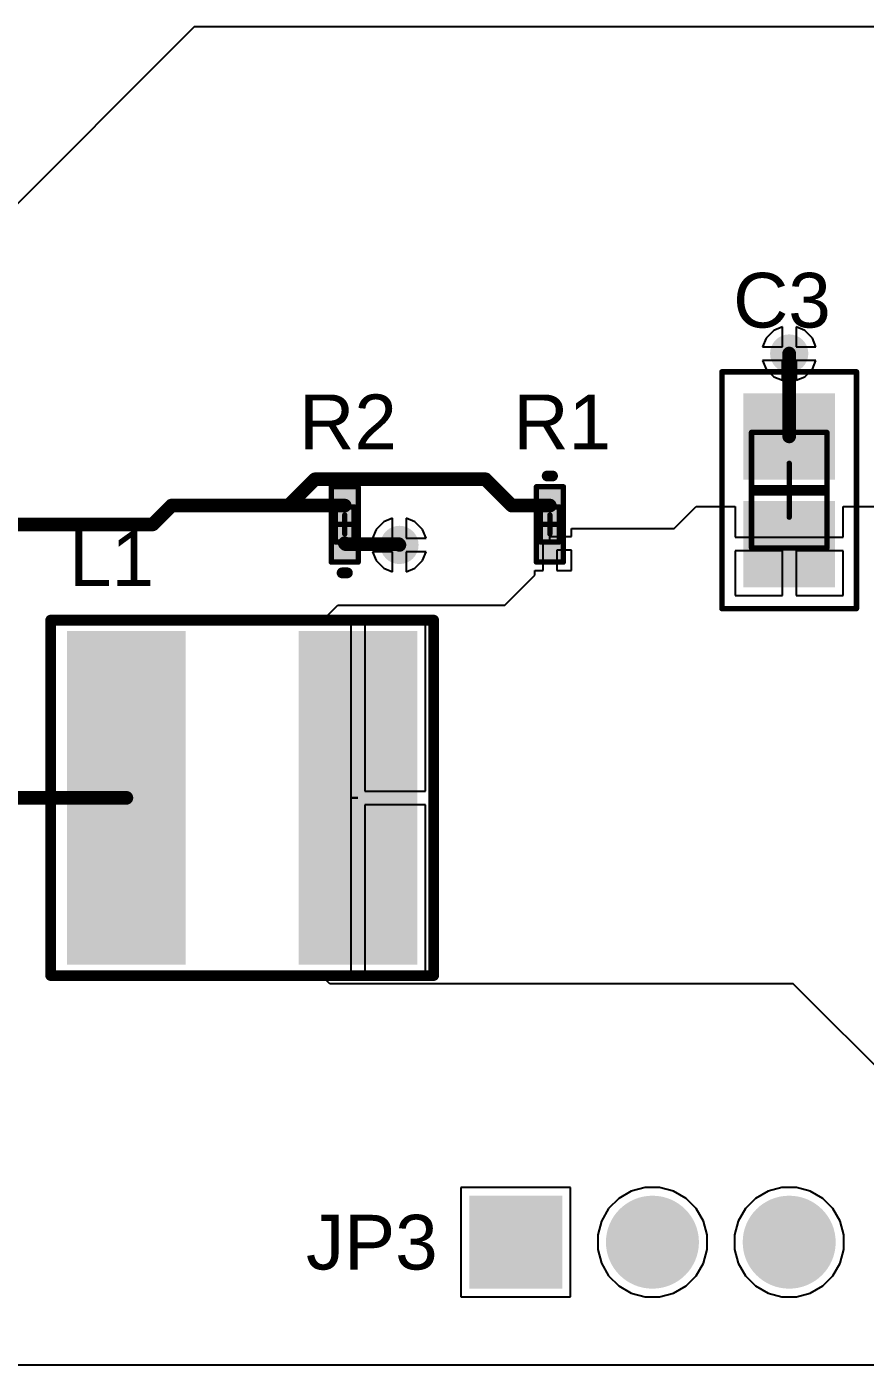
# Model space of a CAD drawing. Header units: inches. Extents: x 0 to 2.69, y 0 to 2.09.
# Drawn here: x 0.742 to 1.356, y 0.01 to 0.989 of the extents above; entities that cross this region are included whole.
import ezdxf

# ---------------------------------------------------------------- set-up
doc = ezdxf.new("R2010")
doc.units = ezdxf.units.IN
doc.header["$MEASUREMENT"] = 0
doc.styles.add('Arial', font='', dxfattribs={"height": 0.2})
doc.styles.get('Arial').set_extended_font_data('Arial')

# ---------------------------------------------------------------- blocks, each defined once
blk = doc.blocks.new('0603_2')
for color, points in [(216, [(-0.02762, -0.00991), (-0.02762, 0.00991), (0.00006, 0.00991), (0.00006, -0.00991)]), (216, [(-0.00006, -0.00991), (-0.00006, 0.00991), (0.02762, 0.00991), (0.02762, -0.00991)]), (8, [(-0.02362, -0.00591), (-0.02362, 0.00591), (-0.00394, 0.00591), (-0.00394, -0.00591)]), (1, [(-0.02362, -0.00591), (-0.02362, 0.00591), (-0.00394, 0.00591), (-0.00394, -0.00591)]), (8, [(0.00394, -0.00591), (0.00394, 0.00591), (0.02362, 0.00591), (0.02362, -0.00591)]), (1, [(0.00394, -0.00591), (0.00394, 0.00591), (0.02362, 0.00591), (0.02362, -0.00591)])]:
    blk.add_hatch(color=color).paths.add_polyline_path(points)
for points in [[(-0.02756, 0.00984, 0.00394, 0.00394, 0), (0.02756, 0.00984, 0.00394, 0.00394, 0)], [(-0.02756, 0.00984, 0.00394, 0.00394, 0), (-0.02756, -0.00984, 0.00394, 0.00394, 0)], [(0.02756, 0.00984, 0.00394, 0.00394, 0), (0.02756, -0.00984, 0.00394, 0.00394, 0)], [(-0.03543, 0.00197, 0.00787, 0.00787, 0), (-0.03543, -0.00197, 0.00787, 0.00787, 0)], [(-0.0128, 0.00689, 0.00394, 0.00394, 0), (0.0128, 0.00689, 0.00394, 0.00394, 0)], [(-0.0128, 0.00689, 0.00394, 0.00394, 0), (-0.0128, -0.00689, 0.00394, 0.00394, 0)], [(-0.00689, 0, 0.00394, 0.00394, 0), (0.00689, 0, 0.00394, 0.00394, 0)], [(0, 0.00689, 0.00394, 0.00394, 0), (0, -0.00689, 0.00394, 0.00394, 0)], [(0.0128, 0.00689, 0.00394, 0.00394, 0), (0.0128, -0.00689, 0.00394, 0.00394, 0)], [(-0.02756, -0.00984, 0.00394, 0.00394, 0), (0.02756, -0.00984, 0.00394, 0.00394, 0)], [(-0.0128, -0.00689, 0.00394, 0.00394, 0), (0.0128, -0.00689, 0.00394, 0.00394, 0)]]:
    blk.add_lwpolyline(points, format="xyseb")
for points in [[(-0.02854, 0.00984, 0.00197, 0.00197, 1), (-0.02657, 0.00984, 0.00197, 0.00197, 1)], [(-0.02854, 0.00984, 0.00197, 0.00197, 1), (-0.02657, 0.00984, 0.00197, 0.00197, 1)], [(0.02657, 0.00984, 0.00197, 0.00197, 1), (0.02854, 0.00984, 0.00197, 0.00197, 1)], [(0.02657, 0.00984, 0.00197, 0.00197, 1), (0.02854, 0.00984, 0.00197, 0.00197, 1)], [(-0.0374, 0.00197, 0.00394, 0.00394, 1), (-0.03346, 0.00197, 0.00394, 0.00394, 1)], [(-0.0374, -0.00197, 0.00394, 0.00394, 1), (-0.03346, -0.00197, 0.00394, 0.00394, 1)], [(-0.01378, 0.00689, 0.00197, 0.00197, 1), (-0.01181, 0.00689, 0.00197, 0.00197, 1)], [(-0.01378, 0.00689, 0.00197, 0.00197, 1), (-0.01181, 0.00689, 0.00197, 0.00197, 1)], [(-0.00787, 0, 0.00197, 0.00197, 1), (-0.00591, 0, 0.00197, 0.00197, 1)], [(-0.00098, 0.00689, 0.00197, 0.00197, 1), (0.00098, 0.00689, 0.00197, 0.00197, 1)], [(0.00591, 0, 0.00197, 0.00197, 1), (0.00787, 0, 0.00197, 0.00197, 1)], [(0.01181, 0.00689, 0.00197, 0.00197, 1), (0.01378, 0.00689, 0.00197, 0.00197, 1)], [(0.01181, 0.00689, 0.00197, 0.00197, 1), (0.01378, 0.00689, 0.00197, 0.00197, 1)], [(-0.02854, -0.00984, 0.00197, 0.00197, 1), (-0.02657, -0.00984, 0.00197, 0.00197, 1)], [(-0.02854, -0.00984, 0.00197, 0.00197, 1), (-0.02657, -0.00984, 0.00197, 0.00197, 1)], [(-0.01378, -0.00689, 0.00197, 0.00197, 1), (-0.01181, -0.00689, 0.00197, 0.00197, 1)], [(-0.01378, -0.00689, 0.00197, 0.00197, 1), (-0.01181, -0.00689, 0.00197, 0.00197, 1)], [(-0.00098, -0.00689, 0.00197, 0.00197, 1), (0.00098, -0.00689, 0.00197, 0.00197, 1)], [(0.01181, -0.00689, 0.00197, 0.00197, 1), (0.01378, -0.00689, 0.00197, 0.00197, 1)], [(0.01181, -0.00689, 0.00197, 0.00197, 1), (0.01378, -0.00689, 0.00197, 0.00197, 1)], [(0.02657, -0.00984, 0.00197, 0.00197, 1), (0.02854, -0.00984, 0.00197, 0.00197, 1)], [(0.02657, -0.00984, 0.00197, 0.00197, 1), (0.02854, -0.00984, 0.00197, 0.00197, 1)]]:
    blk.add_lwpolyline(points, format="xyseb", close=True)
blk = doc.blocks.new('0603_3')
for color, points in [(216, [(-0.02762, -0.00991), (-0.02762, 0.00991), (0.00006, 0.00991), (0.00006, -0.00991)]), (216, [(-0.00006, -0.00991), (-0.00006, 0.00991), (0.02762, 0.00991), (0.02762, -0.00991)]), (8, [(-0.02362, -0.00591), (-0.02362, 0.00591), (-0.00394, 0.00591), (-0.00394, -0.00591)]), (1, [(-0.02362, -0.00591), (-0.02362, 0.00591), (-0.00394, 0.00591), (-0.00394, -0.00591)]), (8, [(0.00394, -0.00591), (0.00394, 0.00591), (0.02362, 0.00591), (0.02362, -0.00591)]), (1, [(0.00394, -0.00591), (0.00394, 0.00591), (0.02362, 0.00591), (0.02362, -0.00591)])]:
    blk.add_hatch(color=color).paths.add_polyline_path(points)
for points in [[(0.02756, 0.00984, 0.00394, 0.00394, 0), (-0.02756, 0.00984, 0.00394, 0.00394, 0)], [(-0.02756, -0.00984, 0.00394, 0.00394, 0), (-0.02756, 0.00984, 0.00394, 0.00394, 0)], [(0.02756, -0.00984, 0.00394, 0.00394, 0), (0.02756, 0.00984, 0.00394, 0.00394, 0)], [(-0.03543, -0.00197, 0.00787, 0.00787, 0), (-0.03543, 0.00197, 0.00787, 0.00787, 0)], [(0.0128, 0.00689, 0.00394, 0.00394, 0), (-0.0128, 0.00689, 0.00394, 0.00394, 0)], [(-0.0128, -0.00689, 0.00394, 0.00394, 0), (-0.0128, 0.00689, 0.00394, 0.00394, 0)], [(0.00689, 0, 0.00394, 0.00394, 0), (-0.00689, 0, 0.00394, 0.00394, 0)], [(0, -0.00689, 0.00394, 0.00394, 0), (0, 0.00689, 0.00394, 0.00394, 0)], [(0.0128, -0.00689, 0.00394, 0.00394, 0), (0.0128, 0.00689, 0.00394, 0.00394, 0)], [(0.02756, -0.00984, 0.00394, 0.00394, 0), (-0.02756, -0.00984, 0.00394, 0.00394, 0)], [(0.0128, -0.00689, 0.00394, 0.00394, 0), (-0.0128, -0.00689, 0.00394, 0.00394, 0)]]:
    blk.add_lwpolyline(points, format="xyseb")
for points in [[(-0.02854, 0.00984, 0.00197, 0.00197, 1), (-0.02657, 0.00984, 0.00197, 0.00197, 1)], [(-0.02854, 0.00984, 0.00197, 0.00197, 1), (-0.02657, 0.00984, 0.00197, 0.00197, 1)], [(0.02657, 0.00984, 0.00197, 0.00197, 1), (0.02854, 0.00984, 0.00197, 0.00197, 1)], [(0.02657, 0.00984, 0.00197, 0.00197, 1), (0.02854, 0.00984, 0.00197, 0.00197, 1)], [(-0.0374, 0.00197, 0.00394, 0.00394, 1), (-0.03346, 0.00197, 0.00394, 0.00394, 1)], [(-0.0374, -0.00197, 0.00394, 0.00394, 1), (-0.03346, -0.00197, 0.00394, 0.00394, 1)], [(-0.01378, 0.00689, 0.00197, 0.00197, 1), (-0.01181, 0.00689, 0.00197, 0.00197, 1)], [(-0.01378, 0.00689, 0.00197, 0.00197, 1), (-0.01181, 0.00689, 0.00197, 0.00197, 1)], [(-0.00787, 0, 0.00197, 0.00197, 1), (-0.00591, 0, 0.00197, 0.00197, 1)], [(-0.00098, 0.00689, 0.00197, 0.00197, 1), (0.00098, 0.00689, 0.00197, 0.00197, 1)], [(0.00591, 0, 0.00197, 0.00197, 1), (0.00787, 0, 0.00197, 0.00197, 1)], [(0.01181, 0.00689, 0.00197, 0.00197, 1), (0.01378, 0.00689, 0.00197, 0.00197, 1)], [(0.01181, 0.00689, 0.00197, 0.00197, 1), (0.01378, 0.00689, 0.00197, 0.00197, 1)], [(-0.02854, -0.00984, 0.00197, 0.00197, 1), (-0.02657, -0.00984, 0.00197, 0.00197, 1)], [(-0.02854, -0.00984, 0.00197, 0.00197, 1), (-0.02657, -0.00984, 0.00197, 0.00197, 1)], [(-0.01378, -0.00689, 0.00197, 0.00197, 1), (-0.01181, -0.00689, 0.00197, 0.00197, 1)], [(-0.01378, -0.00689, 0.00197, 0.00197, 1), (-0.01181, -0.00689, 0.00197, 0.00197, 1)], [(-0.00098, -0.00689, 0.00197, 0.00197, 1), (0.00098, -0.00689, 0.00197, 0.00197, 1)], [(0.01181, -0.00689, 0.00197, 0.00197, 1), (0.01378, -0.00689, 0.00197, 0.00197, 1)], [(0.01181, -0.00689, 0.00197, 0.00197, 1), (0.01378, -0.00689, 0.00197, 0.00197, 1)], [(0.02657, -0.00984, 0.00197, 0.00197, 1), (0.02854, -0.00984, 0.00197, 0.00197, 1)], [(0.02657, -0.00984, 0.00197, 0.00197, 1), (0.02854, -0.00984, 0.00197, 0.00197, 1)]]:
    blk.add_lwpolyline(points, format="xyseb", close=True)
blk = doc.blocks.new('SRN6045_4R7Y_4')
for color, points in [(216, [(-0.12802, 0.12211), (-0.04128, 0.12211), (-0.04128, -0.12211), (-0.12802, -0.12211)]), (8, [(-0.12402, 0.11811), (-0.04528, 0.11811), (-0.04528, -0.11811), (-0.12402, -0.11811)]), (1, [(-0.12402, 0.11811), (-0.04528, 0.11811), (-0.04528, -0.11811), (-0.12402, -0.11811)]), (216, [(0.04128, 0.12211), (0.12802, 0.12211), (0.12802, -0.12211), (0.04128, -0.12211)]), (8, [(0.04528, 0.11811), (0.12402, 0.11811), (0.12402, -0.11811), (0.04528, -0.11811)]), (1, [(0.04528, 0.11811), (0.12402, 0.11811), (0.12402, -0.11811), (0.04528, -0.11811)])]:
    blk.add_hatch(color=color).paths.add_polyline_path(points)
for points in [[(-0.14, 0.13, 0.00787, 0.00787, 0), (-0.14, -0.13, 0.00787, 0.00787, 0)], [(0.14, 0.13, 0.00787, 0.00787, 0), (-0.14, 0.13, 0.00787, 0.00787, 0)], [(0.14, 0.13, 0.00787, 0.00787, 0), (0.14, -0.13, 0.00787, 0.00787, 0)], [(0.14, -0.13, 0.00787, 0.00787, 0), (-0.14, -0.13, 0.00787, 0.00787, 0)]]:
    blk.add_lwpolyline(points, format="xyseb")
for points in [[(-0.14197, 0.13, 0.00394, 0.00394, 1), (-0.13803, 0.13, 0.00394, 0.00394, 1)], [(-0.14197, 0.13, 0.00394, 0.00394, 1), (-0.13803, 0.13, 0.00394, 0.00394, 1)], [(0.13803, 0.13, 0.00394, 0.00394, 1), (0.14197, 0.13, 0.00394, 0.00394, 1)], [(0.13803, 0.13, 0.00394, 0.00394, 1), (0.14197, 0.13, 0.00394, 0.00394, 1)], [(-0.14197, -0.13, 0.00394, 0.00394, 1), (-0.13803, -0.13, 0.00394, 0.00394, 1)], [(-0.14197, -0.13, 0.00394, 0.00394, 1), (-0.13803, -0.13, 0.00394, 0.00394, 1)], [(0.13803, -0.13, 0.00394, 0.00394, 1), (0.14197, -0.13, 0.00394, 0.00394, 1)], [(0.13803, -0.13, 0.00394, 0.00394, 1), (0.14197, -0.13, 0.00394, 0.00394, 1)]]:
    blk.add_lwpolyline(points, format="xyseb", close=True)
blk = doc.blocks.new('P__________1_8_6')
for color, points in [(216, [(-0.034, 0.034), (0.034, 0.034), (0.034, -0.034), (-0.034, -0.034)]), (6, [(-0.034, 0.034), (0.034, 0.034), (0.034, -0.034), (-0.034, -0.034)]), (9, [(-0.03, 0.03), (0.03, 0.03), (0.03, -0.03), (-0.03, -0.03)]), (1, [(-0.03, 0.03), (0.03, 0.03), (0.03, -0.03), (-0.03, -0.03)]), (5, [(-0.03, 0.03), (0.03, 0.03), (0.03, -0.03), (-0.03, -0.03)])]:
    blk.add_hatch(color=color).paths.add_polyline_path(points)
h = blk.add_hatch(color=156)
edge = h.paths.add_edge_path()
edge.add_arc((0, 0), 0.015, 0, 360)
h = blk.add_hatch(color=216)
edge = h.paths.add_edge_path()
edge.add_arc((0, -0.1), 0.034, 0, 360)
h = blk.add_hatch(color=6)
edge = h.paths.add_edge_path()
edge.add_arc((0, -0.1), 0.034, 0, 360)
h = blk.add_hatch(color=9)
edge = h.paths.add_edge_path()
edge.add_arc((0, -0.1), 0.03, 0, 360)
h = blk.add_hatch(color=1)
edge = h.paths.add_edge_path()
edge.add_arc((0, -0.1), 0.03, 0, 360)
h = blk.add_hatch(color=5)
edge = h.paths.add_edge_path()
edge.add_arc((0, -0.1), 0.03, 0, 360)
h = blk.add_hatch(color=156)
edge = h.paths.add_edge_path()
edge.add_arc((0, -0.1), 0.015, 0, 360)
h = blk.add_hatch(color=216)
edge = h.paths.add_edge_path()
edge.add_arc((0, -0.2), 0.034, 0, 360)
h = blk.add_hatch(color=6)
edge = h.paths.add_edge_path()
edge.add_arc((0, -0.2), 0.034, 0, 360)
h = blk.add_hatch(color=9)
edge = h.paths.add_edge_path()
edge.add_arc((0, -0.2), 0.03, 0, 360)
h = blk.add_hatch(color=1)
edge = h.paths.add_edge_path()
edge.add_arc((0, -0.2), 0.03, 0, 360)
h = blk.add_hatch(color=5)
edge = h.paths.add_edge_path()
edge.add_arc((0, -0.2), 0.03, 0, 360)
h = blk.add_hatch(color=156)
edge = h.paths.add_edge_path()
edge.add_arc((0, -0.2), 0.015, 0, 360)
h = blk.add_hatch(color=216)
edge = h.paths.add_edge_path()
edge.add_arc((0, -0.3), 0.034, 0, 360)
h = blk.add_hatch(color=6)
edge = h.paths.add_edge_path()
edge.add_arc((0, -0.3), 0.034, 0, 360)
h = blk.add_hatch(color=9)
edge = h.paths.add_edge_path()
edge.add_arc((0, -0.3), 0.03, 0, 360)
h = blk.add_hatch(color=1)
edge = h.paths.add_edge_path()
edge.add_arc((0, -0.3), 0.03, 0, 360)
h = blk.add_hatch(color=5)
edge = h.paths.add_edge_path()
edge.add_arc((0, -0.3), 0.03, 0, 360)
h = blk.add_hatch(color=156)
edge = h.paths.add_edge_path()
edge.add_arc((0, -0.3), 0.015, 0, 360)
h = blk.add_hatch(color=216)
edge = h.paths.add_edge_path()
edge.add_arc((0, -0.4), 0.034, 0, 360)
h = blk.add_hatch(color=6)
edge = h.paths.add_edge_path()
edge.add_arc((0, -0.4), 0.034, 0, 360)
h = blk.add_hatch(color=9)
edge = h.paths.add_edge_path()
edge.add_arc((0, -0.4), 0.03, 0, 360)
h = blk.add_hatch(color=1)
edge = h.paths.add_edge_path()
edge.add_arc((0, -0.4), 0.03, 0, 360)
h = blk.add_hatch(color=5)
edge = h.paths.add_edge_path()
edge.add_arc((0, -0.4), 0.03, 0, 360)
h = blk.add_hatch(color=156)
edge = h.paths.add_edge_path()
edge.add_arc((0, -0.4), 0.015, 0, 360)
h = blk.add_hatch(color=216)
edge = h.paths.add_edge_path()
edge.add_arc((0, -0.5), 0.034, 0, 360)
h = blk.add_hatch(color=6)
edge = h.paths.add_edge_path()
edge.add_arc((0, -0.5), 0.034, 0, 360)
h = blk.add_hatch(color=9)
edge = h.paths.add_edge_path()
edge.add_arc((0, -0.5), 0.03, 0, 360)
h = blk.add_hatch(color=1)
edge = h.paths.add_edge_path()
edge.add_arc((0, -0.5), 0.03, 0, 360)
h = blk.add_hatch(color=5)
edge = h.paths.add_edge_path()
edge.add_arc((0, -0.5), 0.03, 0, 360)
h = blk.add_hatch(color=156)
edge = h.paths.add_edge_path()
edge.add_arc((0, -0.5), 0.015, 0, 360)
h = blk.add_hatch(color=216)
edge = h.paths.add_edge_path()
edge.add_arc((0, -0.6), 0.034, 0, 360)
h = blk.add_hatch(color=6)
edge = h.paths.add_edge_path()
edge.add_arc((0, -0.6), 0.034, 0, 360)
h = blk.add_hatch(color=9)
edge = h.paths.add_edge_path()
edge.add_arc((0, -0.6), 0.03, 0, 360)
h = blk.add_hatch(color=1)
edge = h.paths.add_edge_path()
edge.add_arc((0, -0.6), 0.03, 0, 360)
h = blk.add_hatch(color=5)
edge = h.paths.add_edge_path()
edge.add_arc((0, -0.6), 0.03, 0, 360)
h = blk.add_hatch(color=156)
edge = h.paths.add_edge_path()
edge.add_arc((0, -0.6), 0.015, 0, 360)
h = blk.add_hatch(color=216)
edge = h.paths.add_edge_path()
edge.add_arc((0, -0.7), 0.034, 0, 360)
h = blk.add_hatch(color=6)
edge = h.paths.add_edge_path()
edge.add_arc((0, -0.7), 0.034, 0, 360)
h = blk.add_hatch(color=9)
edge = h.paths.add_edge_path()
edge.add_arc((0, -0.7), 0.03, 0, 360)
h = blk.add_hatch(color=1)
edge = h.paths.add_edge_path()
edge.add_arc((0, -0.7), 0.03, 0, 360)
h = blk.add_hatch(color=5)
edge = h.paths.add_edge_path()
edge.add_arc((0, -0.7), 0.03, 0, 360)
h = blk.add_hatch(color=156)
edge = h.paths.add_edge_path()
edge.add_arc((0, -0.7), 0.015, 0, 360)
blk = doc.blocks.new('6_0805_M_13')
for color, points in [(216, [(-0.07093, -0.03353), (-0.07093, 0.03353), (-0.00781, 0.03353), (-0.00781, -0.03353)]), (8, [(-0.06693, -0.02953), (-0.06693, 0.02953), (-0.01181, 0.02953), (-0.01181, -0.02953)]), (1, [(-0.06693, -0.02953), (-0.06693, 0.02953), (-0.01181, 0.02953), (-0.01181, -0.02953)]), (216, [(0.00781, -0.03353), (0.00781, 0.03353), (0.07093, 0.03353), (0.07093, -0.03353)]), (8, [(0.01181, -0.02953), (0.01181, 0.02953), (0.06693, 0.02953), (0.06693, -0.02953)]), (1, [(0.01181, -0.02953), (0.01181, 0.02953), (0.06693, 0.02953), (0.06693, -0.02953)])]:
    blk.add_hatch(color=color).paths.add_polyline_path(points)
for points in [[(-0.08661, -0.04921, 0.00394, 0.00394, 0), (-0.08661, 0.04921, 0.00394, 0.00394, 0)], [(0.08661, 0.04921, 0.00394, 0.00394, 0), (-0.08661, 0.04921, 0.00394, 0.00394, 0)], [(0.08661, -0.04921, 0.00394, 0.00394, 0), (0.08661, 0.04921, 0.00394, 0.00394, 0)], [(-0.04232, -0.02756, 0.00394, 0.00394, 0), (-0.04232, 0.02756, 0.00394, 0.00394, 0)], [(0.04232, 0.02756, 0.00394, 0.00394, 0), (-0.04232, 0.02756, 0.00394, 0.00394, 0)], [(0, -0.02559, 0.00787, 0.00787, 0), (0, 0.02559, 0.00787, 0.00787, 0)], [(0.04232, -0.02756, 0.00394, 0.00394, 0), (0.04232, 0.02756, 0.00394, 0.00394, 0)], [(0, -0.01969, 0.00394, 0.00394, 0), (0, 0.01969, 0.00394, 0.00394, 0)], [(0.01969, 0, 0.00394, 0.00394, 0), (-0.01969, 0, 0.00394, 0.00394, 0)], [(0.04232, -0.02756, 0.00394, 0.00394, 0), (-0.04232, -0.02756, 0.00394, 0.00394, 0)], [(0.08661, -0.04921, 0.00394, 0.00394, 0), (-0.08661, -0.04921, 0.00394, 0.00394, 0)]]:
    blk.add_lwpolyline(points, format="xyseb")
for points in [[(-0.0876, 0.04921, 0.00197, 0.00197, 1), (-0.08563, 0.04921, 0.00197, 0.00197, 1)], [(-0.0876, 0.04921, 0.00197, 0.00197, 1), (-0.08563, 0.04921, 0.00197, 0.00197, 1)], [(0.08563, 0.04921, 0.00197, 0.00197, 1), (0.0876, 0.04921, 0.00197, 0.00197, 1)], [(0.08563, 0.04921, 0.00197, 0.00197, 1), (0.0876, 0.04921, 0.00197, 0.00197, 1)], [(-0.04331, 0.02756, 0.00197, 0.00197, 1), (-0.04134, 0.02756, 0.00197, 0.00197, 1)], [(-0.04331, 0.02756, 0.00197, 0.00197, 1), (-0.04134, 0.02756, 0.00197, 0.00197, 1)], [(-0.00197, 0.02559, 0.00394, 0.00394, 1), (0.00197, 0.02559, 0.00394, 0.00394, 1)], [(0.04134, 0.02756, 0.00197, 0.00197, 1), (0.04331, 0.02756, 0.00197, 0.00197, 1)], [(0.04134, 0.02756, 0.00197, 0.00197, 1), (0.04331, 0.02756, 0.00197, 0.00197, 1)], [(-0.00098, 0.01969, 0.00197, 0.00197, 1), (0.00098, 0.01969, 0.00197, 0.00197, 1)], [(-0.02067, 0, 0.00197, 0.00197, 1), (-0.0187, 0, 0.00197, 0.00197, 1)], [(0.0187, 0, 0.00197, 0.00197, 1), (0.02067, 0, 0.00197, 0.00197, 1)], [(-0.00098, -0.01969, 0.00197, 0.00197, 1), (0.00098, -0.01969, 0.00197, 0.00197, 1)], [(-0.04331, -0.02756, 0.00197, 0.00197, 1), (-0.04134, -0.02756, 0.00197, 0.00197, 1)], [(-0.04331, -0.02756, 0.00197, 0.00197, 1), (-0.04134, -0.02756, 0.00197, 0.00197, 1)], [(-0.00197, -0.02559, 0.00394, 0.00394, 1), (0.00197, -0.02559, 0.00394, 0.00394, 1)], [(0.04134, -0.02756, 0.00197, 0.00197, 1), (0.04331, -0.02756, 0.00197, 0.00197, 1)], [(0.04134, -0.02756, 0.00197, 0.00197, 1), (0.04331, -0.02756, 0.00197, 0.00197, 1)], [(-0.0876, -0.04921, 0.00197, 0.00197, 1), (-0.08563, -0.04921, 0.00197, 0.00197, 1)], [(-0.0876, -0.04921, 0.00197, 0.00197, 1), (-0.08563, -0.04921, 0.00197, 0.00197, 1)], [(0.08563, -0.04921, 0.00197, 0.00197, 1), (0.0876, -0.04921, 0.00197, 0.00197, 1)], [(0.08563, -0.04921, 0.00197, 0.00197, 1), (0.0876, -0.04921, 0.00197, 0.00197, 1)]]:
    blk.add_lwpolyline(points, format="xyseb", close=True)

msp = doc.modelspace()

# ---------------------------------------------------------------- hatches: boundary and pattern name
h = msp.add_hatch(color=216)
edge = h.paths.add_edge_path()
edge.add_arc((1.3, 0.75), 0.014, 0, 360)
h = msp.add_hatch(color=6)
edge = h.paths.add_edge_path()
edge.add_arc((1.3, 0.75), 0.014, 0, 360)
h = msp.add_hatch(color=1)
edge = h.paths.add_edge_path()
edge.add_arc((1.3, 0.75), 0.01, 0, 360)
h = msp.add_hatch(color=5)
edge = h.paths.add_edge_path()
edge.add_arc((1.3, 0.75), 0.01, 0, 360)
h = msp.add_hatch(color=16)
edge = h.paths.add_edge_path()
edge.add_arc((1.3, 0.75), 0.005, 0, 360)
h = msp.add_hatch(color=216)
edge = h.paths.add_edge_path()
edge.add_arc((1.015, 0.61), 0.014, 0, 360)
h = msp.add_hatch(color=6)
edge = h.paths.add_edge_path()
edge.add_arc((1.015, 0.61), 0.014, 0, 360)
h = msp.add_hatch(color=1)
edge = h.paths.add_edge_path()
edge.add_arc((1.015, 0.61), 0.01, 0, 360)
h = msp.add_hatch(color=5)
edge = h.paths.add_edge_path()
edge.add_arc((1.015, 0.61), 0.01, 0, 360)
h = msp.add_hatch(color=16)
edge = h.paths.add_edge_path()
edge.add_arc((1.015, 0.61), 0.005, 0, 360)

# ---------------------------------------------------------------- linework, layer by layer
for p, q in [((0.865, 0.989), (0.49415, 0.61815)), ((1.615, 0.989), (0.865, 0.989)), ((1.28867, 0.76696), (1.28304, 0.76133)), ((1.295, 0.76958), (1.28867, 0.76696)), ((1.295, 0.755), (1.295, 0.76958)), ((1.31133, 0.76696), (1.305, 0.76958)), ((1.305, 0.76958), (1.305, 0.755)), ((1.31696, 0.76133), (1.31133, 0.76696)), ((1.28304, 0.76133), (1.28042, 0.755)), ((1.28042, 0.755), (1.295, 0.755)), ((1.305, 0.755), (1.31958, 0.755)), ((1.31958, 0.755), (1.31696, 0.76133)), ((1.295, 0.745), (1.28042, 0.745)), ((1.28042, 0.745), (1.28304, 0.73867)), ((1.295, 0.73042), (1.295, 0.745)), ((1.31958, 0.745), (1.305, 0.745)), ((1.305, 0.745), (1.305, 0.73042)), ((1.31696, 0.73867), (1.31958, 0.745)), ((1.28304, 0.73867), (1.28867, 0.73304)), ((1.31133, 0.73304), (1.31696, 0.73867)), ((1.28867, 0.73304), (1.295, 0.73042)), ((1.305, 0.73042), (1.31133, 0.73304)), ((1.216, 0.622), (1.232, 0.638)), ((1.232, 0.638), (1.26047, 0.638)), ((1.26047, 0.638), (1.26047, 0.61563)), ((1.33953, 0.61563), (1.33953, 0.638)), ((1.33953, 0.638), (1.38744, 0.638)), ((1.00367, 0.62696), (0.99804, 0.62133)), ((1.01, 0.62958), (1.00367, 0.62696)), ((1.01, 0.615), (1.01, 0.62958)), ((1.02633, 0.62696), (1.02, 0.62958)), ((1.02, 0.62958), (1.02, 0.615)), ((1.03196, 0.62133), (1.02633, 0.62696)), ((0.99804, 0.62133), (0.99542, 0.615)), ((1.03458, 0.615), (1.03196, 0.62133)), ((1.14091, 0.61622), (1.14091, 0.622)), ((1.14091, 0.622), (1.216, 0.622)), ((0.99542, 0.615), (1.01, 0.615)), ((1.02, 0.615), (1.03458, 0.615)), ((1.12, 0.59138), (1.12, 0.61122)), ((1.12, 0.61122), (1.125, 0.61122)), ((1.125, 0.61122), (1.125, 0.61622)), ((1.125, 0.61622), (1.14091, 0.61622)), ((1.26047, 0.61563), (1.33953, 0.61563)), ((1.01, 0.605), (0.99542, 0.605)), ((0.99542, 0.605), (0.99804, 0.59867)), ((0.99804, 0.59867), (1.00367, 0.59304)), ((1.01, 0.59042), (1.01, 0.605)), ((1.03458, 0.605), (1.02, 0.605)), ((1.02, 0.605), (1.02, 0.59042)), ((1.02633, 0.59304), (1.03196, 0.59867)), ((1.03196, 0.59867), (1.03458, 0.605)), ((1.14091, 0.60622), (1.13, 0.60622)), ((1.13, 0.60622), (1.13, 0.59138)), ((1.14091, 0.59138), (1.14091, 0.60622)), ((1.295, 0.60563), (1.26047, 0.60563)), ((1.26047, 0.60563), (1.26047, 0.57307)), ((1.295, 0.57307), (1.295, 0.60563)), ((1.33953, 0.60563), (1.305, 0.60563)), ((1.305, 0.60563), (1.305, 0.57307)), ((1.33953, 0.57307), (1.33953, 0.60563)), ((1.00367, 0.59304), (1.01, 0.59042)), ((1.02, 0.59042), (1.02633, 0.59304)), ((1.092, 0.566), (1.114, 0.588)), ((1.114, 0.588), (1.114, 0.59138)), ((1.114, 0.59138), (1.12, 0.59138)), ((1.13, 0.59138), (1.14091, 0.59138)), ((1.26047, 0.57307), (1.295, 0.57307)), ((1.305, 0.57307), (1.33953, 0.57307)), ((0.96173, 0.55773), (0.97, 0.566)), ((0.97, 0.566), (1.092, 0.566)), ((0.96364, 0.55311), (0.96173, 0.55773)), ((0.97965, 0.55311), (0.96364, 0.55311)), ((0.97965, 0.425), (0.97965, 0.55311)), ((1.03402, 0.55311), (0.98965, 0.55311)), ((0.98965, 0.55311), (0.98965, 0.43)), ((1.03402, 0.43), (1.03402, 0.55311)), ((0.97965, 0.29689), (0.97965, 0.425)), ((0.97965, 0.425), (0.98465, 0.425)), ((0.98465, 0.425), (0.97965, 0.425)), ((0.98465, 0.425), (0.98465, 0.425)), ((0.98965, 0.43), (1.03402, 0.43)), ((1.03402, 0.42), (0.98965, 0.42)), ((0.98965, 0.42), (0.98965, 0.29689)), ((1.03402, 0.29689), (1.03402, 0.42)), ((0.96073, 0.29227), (0.96264, 0.29689)), ((0.96264, 0.29689), (0.97965, 0.29689)), ((0.98965, 0.29689), (1.03402, 0.29689)), ((0.964, 0.289), (0.96073, 0.29227)), ((1.303, 0.289), (0.964, 0.289)), ((1.451, 0.141), (1.303, 0.289)), ((1.14, 0.14), (1.06, 0.14)), ((1.06, 0.14), (1.06, 0.06)), ((1.14, 0.06), (1.14, 0.14)), ((1.18456, 0.13727), (1.17544, 0.13201)), ((1.19473, 0.14), (1.18456, 0.13727)), ((1.20527, 0.14), (1.19473, 0.14)), ((1.21544, 0.13727), (1.20527, 0.14)), ((1.22456, 0.13201), (1.21544, 0.13727)), ((1.28456, 0.13727), (1.27544, 0.13201)), ((1.29473, 0.14), (1.28456, 0.13727)), ((1.30527, 0.14), (1.29473, 0.14)), ((1.31544, 0.13727), (1.30527, 0.14)), ((1.32456, 0.13201), (1.31544, 0.13727)), ((1.17544, 0.13201), (1.16799, 0.12456)), ((1.23201, 0.12456), (1.22456, 0.13201)), ((1.27544, 0.13201), (1.26799, 0.12456)), ((1.33201, 0.12456), (1.32456, 0.13201)), ((1.16799, 0.12456), (1.16273, 0.11544)), ((1.23727, 0.11544), (1.23201, 0.12456)), ((1.26799, 0.12456), (1.26273, 0.11544)), ((1.33727, 0.11544), (1.33201, 0.12456)), ((1.16273, 0.11544), (1.16, 0.10527)), ((1.24, 0.10527), (1.23727, 0.11544)), ((1.26273, 0.11544), (1.26, 0.10527)), ((1.34, 0.10527), (1.33727, 0.11544)), ((1.16, 0.10527), (1.16, 0.09473)), ((1.24, 0.09473), (1.24, 0.10527)), ((1.26, 0.10527), (1.26, 0.09473)), ((1.34, 0.09473), (1.34, 0.10527)), ((1.16, 0.09473), (1.16273, 0.08456)), ((1.23727, 0.08456), (1.24, 0.09473)), ((1.26, 0.09473), (1.26273, 0.08456)), ((1.33727, 0.08456), (1.34, 0.09473)), ((1.16273, 0.08456), (1.16799, 0.07544)), ((1.23201, 0.07544), (1.23727, 0.08456)), ((1.26273, 0.08456), (1.26799, 0.07544)), ((1.33201, 0.07544), (1.33727, 0.08456)), ((1.16799, 0.07544), (1.17544, 0.06799)), ((1.22456, 0.06799), (1.23201, 0.07544)), ((1.26799, 0.07544), (1.27544, 0.06799)), ((1.32456, 0.06799), (1.33201, 0.07544)), ((1.06, 0.06), (1.14, 0.06)), ((1.17544, 0.06799), (1.18456, 0.06273)), ((1.18456, 0.06273), (1.19473, 0.06)), ((1.19473, 0.06), (1.20527, 0.06)), ((1.20527, 0.06), (1.21544, 0.06273)), ((1.21544, 0.06273), (1.22456, 0.06799)), ((1.27544, 0.06799), (1.28456, 0.06273)), ((1.28456, 0.06273), (1.29473, 0.06)), ((1.29473, 0.06), (1.30527, 0.06)), ((1.30527, 0.06), (1.31544, 0.06273)), ((1.31544, 0.06273), (1.32456, 0.06799)), ((2.58296, 0.01), (0.01931, 0.01))]:
    msp.add_line(p, q)
for points in [[(1.3, 0.68937, 0.01, 0.01, 0), (1.3, 0.75, 0.01, 0.01, 0)], [(0.934, 0.63878, 0.01, 0.01, 0), (0.95322, 0.658, 0.01, 0.01, 0)], [(0.95322, 0.658, 0.01, 0.01, 0), (1.078, 0.658, 0.01, 0.01, 0)], [(1.078, 0.658, 0.01, 0.01, 0), (1.09722, 0.63878, 0.01, 0.01, 0)], [(0.83456, 0.625, 0.01, 0.01, 0), (0.84834, 0.63878, 0.01, 0.01, 0)], [(0.84834, 0.63878, 0.01, 0.01, 0), (0.934, 0.63878, 0.01, 0.01, 0)], [(0.934, 0.63878, 0.01, 0.01, 0), (0.975, 0.63878, 0.01, 0.01, 0)], [(1.09722, 0.63878, 0.01, 0.01, 0), (1.125, 0.63878, 0.01, 0.01, 0)], [(0.6998, 0.625, 0.01, 0.01, 0), (0.83456, 0.625, 0.01, 0.01, 0)], [(0.975, 0.61122, 0.01, 0.01, 0), (0.97561, 0.61061, 0.01, 0.01, 0)], [(0.97561, 0.61061, 0.01, 0.01, 0), (1.01439, 0.61061, 0.01, 0.01, 0)], [(1.01439, 0.61061, 0.01, 0.01, 0), (1.015, 0.61, 0.01, 0.01, 0)], [(0.68315, 0.425, 0.01, 0.01, 0), (0.81535, 0.425, 0.01, 0.01, 0)]]:
    msp.add_lwpolyline(points, format="xyseb")
for points in [[(1.2975, 0.75, 0.005, 0.005, 1), (1.3025, 0.75, 0.005, 0.005, 1)], [(1.2975, 0.68937, 0.005, 0.005, 1), (1.3025, 0.68937, 0.005, 0.005, 1)], [(0.95072, 0.658, 0.005, 0.005, 1), (0.95572, 0.658, 0.005, 0.005, 1)], [(0.95072, 0.658, 0.005, 0.005, 1), (0.95572, 0.658, 0.005, 0.005, 1)], [(1.0755, 0.658, 0.005, 0.005, 1), (1.0805, 0.658, 0.005, 0.005, 1)], [(1.0755, 0.658, 0.005, 0.005, 1), (1.0805, 0.658, 0.005, 0.005, 1)], [(0.84584, 0.63878, 0.005, 0.005, 1), (0.85084, 0.63878, 0.005, 0.005, 1)], [(0.84584, 0.63878, 0.005, 0.005, 1), (0.85084, 0.63878, 0.005, 0.005, 1)], [(0.9315, 0.63878, 0.005, 0.005, 1), (0.9365, 0.63878, 0.005, 0.005, 1)], [(0.9315, 0.63878, 0.005, 0.005, 1), (0.9365, 0.63878, 0.005, 0.005, 1)], [(0.9315, 0.63878, 0.005, 0.005, 1), (0.9365, 0.63878, 0.005, 0.005, 1)], [(0.9725, 0.63878, 0.005, 0.005, 1), (0.9775, 0.63878, 0.005, 0.005, 1)], [(1.09472, 0.63878, 0.005, 0.005, 1), (1.09972, 0.63878, 0.005, 0.005, 1)], [(1.09472, 0.63878, 0.005, 0.005, 1), (1.09972, 0.63878, 0.005, 0.005, 1)], [(1.1225, 0.63878, 0.005, 0.005, 1), (1.1275, 0.63878, 0.005, 0.005, 1)], [(0.83206, 0.625, 0.005, 0.005, 1), (0.83706, 0.625, 0.005, 0.005, 1)], [(0.83206, 0.625, 0.005, 0.005, 1), (0.83706, 0.625, 0.005, 0.005, 1)], [(0.9725, 0.61122, 0.005, 0.005, 1), (0.9775, 0.61122, 0.005, 0.005, 1)], [(0.97311, 0.61061, 0.005, 0.005, 1), (0.97811, 0.61061, 0.005, 0.005, 1)], [(0.97311, 0.61061, 0.005, 0.005, 1), (0.97811, 0.61061, 0.005, 0.005, 1)], [(1.01189, 0.61061, 0.005, 0.005, 1), (1.01689, 0.61061, 0.005, 0.005, 1)], [(1.01189, 0.61061, 0.005, 0.005, 1), (1.01689, 0.61061, 0.005, 0.005, 1)], [(1.0125, 0.61, 0.005, 0.005, 1), (1.0175, 0.61, 0.005, 0.005, 1)], [(0.81285, 0.425, 0.005, 0.005, 1), (0.81785, 0.425, 0.005, 0.005, 1)]]:
    msp.add_lwpolyline(points, format="xyseb", close=True)

# ---------------------------------------------------------------- block references
for name, p, rotation in [('6_0805_M_13', (1.3, 0.65), 270), ('0603_3', (1.125, 0.625), 270), ('0603_2', (0.975, 0.625), 90), ('SRN6045_4R7Y_4', (0.9, 0.425), 180), ('P__________1_8_6', (1.1, 0.1), 90)]:
    msp.add_blockref(name, p, dxfattribs=dict(rotation=rotation))

# ---------------------------------------------------------------- texts
at = {"style": 'Arial'}
for s, p in [('C3', (1.259, 0.769)), ('R2', (0.94168, 0.68001)), ('R1', (1.09834, 0.68001)), ('L1', (0.77334, 0.58001)), ('JP3', (0.94668, 0.08001))]:
    msp.add_text(s, height=0.04, dxfattribs=at).set_placement(p)

doc.saveas('drawing.dxf')
